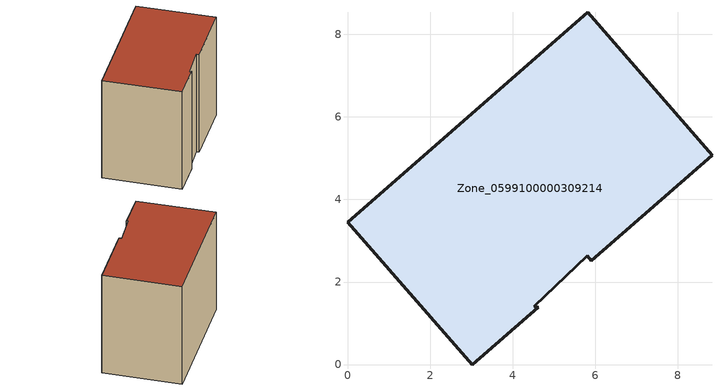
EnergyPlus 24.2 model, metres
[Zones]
Zone_0599100000309214
 floor ground (C_G): 5.91,2.52 5.81,2.64 4.52,1.41 4.62,1.39 3.02,0 0,3.45 5.82,8.53 8.83,5.07 z0
 wall outside (C_F): 5.91,2.52 8.83,5.07 5.82,8.53 0,3.45 3.02,0 4.62,1.39 4.52,1.41 5.81,2.64 5.91,2.52 z0:6.45
 roof outside (C_R): 5.81,2.64 5.91,2.52 8.83,5.07 5.82,8.53 0,3.45 3.02,0 4.62,1.39 4.52,1.41 z6.45
[BUILDING]
Pand.0599100000309214: North Axis=0; Terrain=City; Loads Convergence Tolerance Value=0.04; Temperature Convergence Tolerance Value=0.4; Solar Distribution=FullExterior; Maximum Number of Warmup Days=25; Minimum Number of Warmup Days=1
[Site:Location]
Rotterdam.The.Hague.AP_ZH_NLD Design_Conditions: Latitude=51.96; Longitude=4.45; Time Zone=1; Elevation=-4.5
[SITE:GROUNDTEMPERATURE:BUILDINGSURFACE]
18, 18, 18, 18, 18, 18, 18, 18, 18, 18, 18, 18
[MATERIAL] Thermal Absorptance=0.9; Solar Absorptance=0.7; Visible Absorptance=0.7
Name | Roughness | Thickness | Conductivity | Density | Specific Heat
G.TI.1946 | MediumSmooth | 0.15 | 1 | 540 | 1210
F.TI.1946 | Rough | 0.3 | 0.857143 | 1920 | 840
R.TI.1946 | MediumRough | 0.2 | 0.1 | 1500 | 1000
[CONSTRUCTION]
C_G: G.TI.1946
C_F: F.TI.1946
C_R: R.TI.1946
[ZONE]
Zone_0599100000309214: Type=1; Multiplier=1; Ceiling Height=Autocalculate; Volume=Autocalculate; Floor Area=autocalculate; Part of Total Floor Area=Yes
[ZONEINFILTRATION:DESIGNFLOWRATE]
Infil_Zone_0599100000309214: Zone or ZoneList or Space or SpaceList=Zone_0599100000309214; Schedule=AlwaysOn; Design Flow Rate Calculation Method=Flow/Area; Flow Rate per Floor Area=0.003; Constant Term Coefficient=1; Temperature Term Coefficient=0; Velocity Term Coefficient=0; Velocity Squared Term Coefficient=0
[HVACTEMPLATE:ZONE:IDEALLOADSAIRSYSTEM]
Zone_0599100000309214: Maximum Heating Supply Air Temperature=50; Minimum Cooling Supply Air Temperature=13; Maximum Heating Supply Air Humidity Ratio=0.0156; Minimum Cooling Supply Air Humidity Ratio=0.0077; Heating Limit=NoLimit; Cooling Limit=NoLimit; Dehumidification Control Type=ConstantSensibleHeatRatio; Cooling Sensible Heat Ratio=0.7; Dehumidification Setpoint=60; Humidification Control Type=None; Humidification Setpoint=30; Outdoor Air Method=None; Outdoor Air Flow Rate per Person=0.00944; Outdoor Air Flow Rate per Zone Floor Area=0; Outdoor Air Flow Rate per Zone=0; Demand Controlled Ventilation Type=None; Outdoor Air Economizer Type=NoEconomizer; Heat Recovery Type=None; Sensible Heat Recovery Effectiveness=0.7; Latent Heat Recovery Effectiveness=0.65
[ZONECONTROL:THERMOSTAT]
ThermostatControl_Zone_0599100000309214: Zone or ZoneList=Zone_0599100000309214; Control Type Schedule=DualSetpointControlType; Control 1=Thermostat_Zone_0599100000309214; Temperature Difference Between Cutout And Setpoint=0
[THERMOSTATSETPOINT:DUALSETPOINT]
Thermostat_Zone_0599100000309214: Heating Setpoint Temperature Schedule=HeatingSetpoint_Zone_0599100000309214; Cooling Setpoint Temperature Schedule=CoolingSetpoint_Zone_0599100000309214
[SCHEDULE:COMPACT]
HeatingSetpoint_Zone_0599100000309214: Through: 12/31, For: AllDays, Until: 24:00, 21
CoolingSetpoint_Zone_0599100000309214: Through: 12/31, For: AllDays, Until: 24:00, 24
DualSetpointControlType: Through: 12/31, For: AllDays, Until: 24:00, 4
AlwaysOn: Through: 12/31, For: AllDays, Until: 24:00, 1
